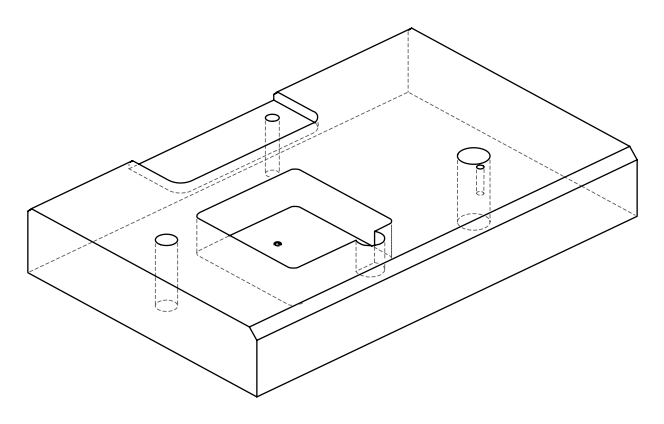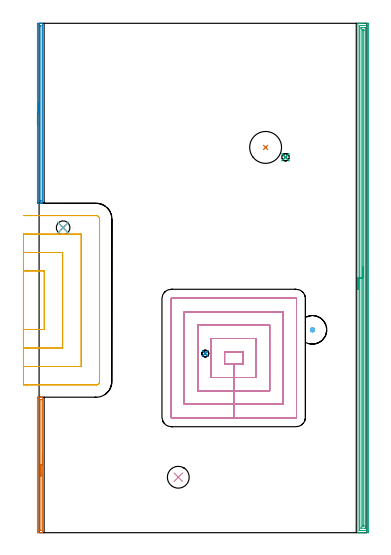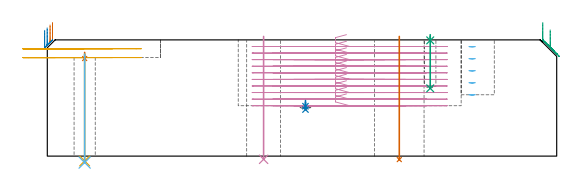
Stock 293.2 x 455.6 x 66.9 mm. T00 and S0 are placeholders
(PLAN: 15 operations, 9 tool changes, 53.6 min)
(1 AREA_MILL | FG_CHAMFER_SURFACE | UGT0205_001 | 2.11 min | 1259 mm3)
(2 AREA_MILL_1 | FG_CHAMFER_SURFACE_1 | UGT0205_001 | 2.75 min | 1661 mm3)
(3 AREA_MILL_2 | FG_CHAMFER_SURFACE_2 | UGT0205_001 | 14.77 min | 20554 mm3)
(4 MILL_RECTANGULAR_POCKET | POCKET_RECTANGULAR_STRAIGHT | NXT0201_012 | Follow Part, ap 4, ae 75% | 26.71 min | 595422 mm3)
(5 MILL_SLOT | SLOT_PARTIAL_RECTANGULAR | UGT0201_105 | Follow Part, ap 5.5, ae 75% | 5.56 min | 114197 mm3)
(6 MILL_BLIND_HOLE_FROM_SOLID_MATERIAL | STEP1POCKET | UGT0201_105 | Spiral | 0.34 min | 12938 mm3)
(7 SPOT_DRILL | STEP1HOLE_1 | NXT0321_9005460120000 | 0.03 min | 3 mm3)
(8 SPOT_DRILL_1 | STEP1POCKET_1 | NXT0321_9005460120000 | 0.04 min | 10 mm3)
(9 SPOT_DRILL_2 | STEP1POCKET_2 | NXT0321_9005460120000 | 0.03 min | 11 mm3)
(10 INDEXABLE_INSERT_DRILL_THROUGH_HOLE_FROM_SOLID | STEP1HOLE | NXT0302_010 | 0.28 min | 19900 mm3)
(11 DRILL_THROUGH_HOLE_INTO_CENTER | STEP1HOLE_1 | NXT0301_042 | 0.25 min | 2219 mm3)
(12 DRILL_TO_ENLARGE_THROUGH_HOLE | STEP1HOLE_1 | NXT0301_093 | 0.25 min | 4402 mm3)
(13 INDEXABLE_INSERT_DRILL_THROUGH_HOLE_FROM_SOLID_1 | STEP1HOLE_2 | NXT0302_028 | 0.29 min | 42627 mm3)
(14 DRILL_BLIND_HOLE_INTO_CENTER | STEP1POCKET_1 | NXT0301_032 | 0.03 min | 29 mm3)
(15 DRILL_BLIND_HOLE_INTO_CENTER_1 | STEP1POCKET_2 | NXT0301_037 | 0.12 min | 915 mm3)
(TOOL UGT0205_001 | Chamfer Mill 20 x 3 x 45 deg. | D20 FL50 Z2)
(TOOL NXT0201_012 | ENDMILL 16mm [2P460-1600-NA 1630] | D16 FL38 Z6)
(TOOL UGT0201_105 | End Mill 22 mm | D22 FL25 Z2)
(TOOL NXT0321_9005460120000 | NC Spot Drill, 142deg, 12mm, Carbide, Uncoated | D12 PA142 FL30 Z2)
(TOOL NXT0302_010 | Index. Insert Drill 19.5mm [880-D1950L25-05] | D19.5 PA176 FL98 Z2)
(TOOL NXT0301_042 | Carbide Drill 7.1mm [860.1-0710-057A1-MM 2214] | D7.1 PA140 FL85 Z2)
(TOOL NXT0301_093 | Carbide Drill 12.2mm [860.1-1220-037A1-MM 2214] | D12.2 PA140 FL60 Z2)
(TOOL NXT0302_028 | Index. Insert Drill 28.5mm [880-D2850L32-03] | D28.5 PA176 FL86 Z2)
(TOOL NXT0301_032 | Carbide Drill 6.1mm [860.1-0610-031A1-MM 2214] | D6.1 PA140 FL53 Z2)
(TOOL NXT0301_037 | Carbide Drill 6.6mm [860.1-0660-033A1-MM 2214] | D6.6 PA140 FL53 Z2)
(OP 1 AREA_MILL)
G17 G21 G94 G90
T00 M6
G54
G17 G0 G90 X3. Y70.6 S1061 M3
G43 Z76.9 H0
G94 G1 Y70.562 Z76.028 F250.
Y70.448 Z75.163
Y70.259 Z74.312
Y69.997 Z73.48
Y69.663 Z72.674
Y69.26 Z71.9
Y68.792 Z71.164
Y68.26 Z70.472
Y67.671 Z69.829
Y67.028 Z69.24
Y66.336 Z68.708
Y65.6 Z68.24
Y64.826 Z67.837
Y64.02 Z67.503
Y63.188 Z67.241
Y62.337 Z67.052
Y61.472 Z66.938
Y60.6 Z66.9
Y0.119
X2.994 Y0.01 Z66.893
X2.743 Y0. Z66.641
X1.221 Z65.12
X0.75 Z64.646
X0.515 Z64.412
X-0.134 Z63.763
X-0.369 Z63.528
X-1.017 Y0.001 Z62.877
X-1.255 Y0.003 Z62.639
X-1.49 Y0.008 Z62.404
X-1.493 Y0.084 Z62.402
X-1.499 Y0.563 Z62.401
X-1.5 Y1.049 Z62.4
Y120.233
X-1.499 Y120.637 Z62.401
X-1.493 Y121.116 Z62.402
X-1.49 Y121.192 Z62.404
X-1.017 Y121.2 Z62.877
X-0.369 Z63.528
X-0.134 Z63.763
X0.515 Z64.412
X0.75 Z64.646
X1.221 Z65.12
X2.046 Z65.945
X2.517 Z66.416
X2.744 Y121.199 Z66.643
X2.994 Y121.19 Z66.892
X3. Y121.081 Z66.9
Y60.6
X1.586 Z65.486
Y2.342
X1.584 Y2.132 Z65.484
X1.581 Y2.028 Z65.481
X1.58 Y2.01 Z65.48
X1.527 Y2.006 Z65.427
X1.43 Y2.003 Z65.33
X1.09 Y2. Z64.99
X0.75 Z64.65
X0.206 Z64.106
X0.019 Y2.003 Z63.919
X-0.053 Y2.007 Z63.847
X-0.079 Y2.011 Z63.821
X-0.081 Y2.044 Z63.819
X-0.084 Y2.127 Z63.816
X-0.086 Y2.294 Z63.814
Y2.342
Y118.858
X-0.084 Y119.068 Z63.816
X-0.081 Y119.172 Z63.819
X-0.08 Y119.19 Z63.82
X-0.026 Y119.194 Z63.874
X0.07 Y119.197 Z63.97
X0.41 Y119.2 Z64.31
X0.75 Z64.65
X1.294 Z65.194
X1.481 Y119.197 Z65.381
X1.553 Y119.193 Z65.453
X1.579 Y119.189 Z65.479
X1.581 Y119.157 Z65.481
X1.584 Y119.073 Z65.484
X1.586 Y118.906 Z65.486
Y118.858
Y60.6
Y59.728 Z65.524
Y58.864 Z65.638
Y58.012 Z65.827
Y57.18 Z66.089
Y56.374 Z66.423
Y55.6 Z66.826
Y54.864 Z67.294
Y54.172 Z67.825
Y53.529 Z68.415
Y52.94 Z69.058
Y52.409 Z69.75
Y51.94 Z70.486
Y51.537 Z71.26
Y51.203 Z72.066
Y50.941 Z72.898
Y50.752 Z73.749
Y50.638 Z74.614
Y50.6 Z75.486
G0 Z76.9
M5
M2
(OP 2 AREA_MILL_1)
G17 G21 G94 G90
T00 M6
G54
G17 G0 G90 X-1.5 Y365.1 S1061 M3
G43 Z76.9 H0
Z72.4
G94 G1 Y365.138 Z71.528 F250.
Y365.252 Z70.664
Y365.441 Z69.812
Y365.703 Z68.98
Y366.037 Z68.174
Y366.44 Z67.4
Y366.908 Z66.664
Y367.44 Z65.972
Y368.029 Z65.329
Y368.672 Z64.74
Y369.364 Z64.209
Y370.1 Z63.74
Y370.874 Z63.337
Y371.68 Z63.003
Y372.512 Z62.741
Y373.363 Z62.552
Y374.228 Z62.438
Y375.1 Z62.4
Y454.587
X-1.499 Y454.992 Z62.401
X-1.494 Y455.473 Z62.402
X-1.491 Y455.591 Z62.405
X-1.017 Y455.6 Z62.878
X-0.736 Z63.159
X-0.134 Z63.76
X0.43 Z64.326
X0.75 Z64.646
X1.313 Z65.209
X1.634 Z65.529
X2.65 Z66.55
X2.986 Y455.593 Z66.877
X2.997 Y455.591 Z66.888
X3. Y455.438 Z66.9
Y294.762
X2.997 Y294.609 Z66.888
X2.986 Y294.607 Z66.877
X2.65 Y294.6 Z66.549
X2.274 Z66.174
X1.634 Z65.529
X0.43 Z64.327
X-0.134 Z63.76
X-0.736 Z63.159
X-1.017 Y294.601 Z62.878
X-1.256 Y294.604 Z62.639
X-1.491 Y294.609 Z62.405
X-1.494 Y294.727 Z62.402
X-1.499 Y295.208 Z62.401
X-1.5 Y295.696 Z62.4
Y375.1
X-0.086 Z63.814
Y453.207
X-0.085 Y453.418 Z63.815
X-0.082 Y453.523 Z63.818
X-0.079 Y453.573 Z63.821
X-0.076 Y453.59 Z63.824
X-0.029 Y453.592 Z63.871
X0.362 Y453.599 Z64.262
X0.75 Z64.65
X1.246 Y453.598 Z65.146
X1.471 Y453.593 Z65.371
X1.575 Y453.59 Z65.475
X1.585 Y453.256 Z65.485
Y453.207
X1.586 Y296.993 Z65.486
X1.585 Y296.782 Z65.485
X1.582 Y296.677 Z65.482
X1.579 Y296.627 Z65.479
X1.576 Y296.61 Z65.476
X1.529 Y296.608 Z65.429
X1.138 Y296.601 Z65.038
X0.75 Z64.65
X0.254 Y296.602 Z64.154
X0.029 Y296.606 Z63.929
X-0.075 Y296.61 Z63.825
X-0.084 Y296.944 Z63.816
X-0.085 Y296.993 Z63.815
X-0.086 Y375.1 Z63.814
Y375.972 Z63.852
Y376.836 Z63.966
Y377.688 Z64.155
Y378.52 Z64.417
Y379.326 Z64.751
Y380.1 Z65.154
Y380.836 Z65.623
Y381.528 Z66.154
Y382.171 Z66.743
Y382.76 Z67.386
Y383.292 Z68.078
Y383.76 Z68.814
Y384.163 Z69.588
Y384.497 Z70.394
Y384.759 Z71.226
Y384.948 Z72.078
Y385.062 Z72.943
Y385.1 Z73.814
G0 Z76.9
M5
M2
(OP 3 AREA_MILL_2)
G17 G21 G94 G90
T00 M6
G54
G17 G0 G90 X285.2 Y217.8 S1061 M3
G43 Z76.9 H0
G94 G1 Y217.838 Z76.028 F250.
Y217.952 Z75.163
Y218.141 Z74.312
Y218.403 Z73.48
Y218.737 Z72.674
Y219.14 Z71.9
Y219.609 Z71.164
Y220.14 Z70.472
Y220.729 Z69.829
Y221.372 Z69.24
Y222.064 Z68.708
Y222.8 Z68.24
Y223.574 Z67.837
Y224.38 Z67.503
Y225.212 Z67.241
Y226.064 Z67.052
Y226.928 Z66.938
Y227.8 Z66.9
Y455.415
X285.203 Y455.59 Z66.889
X285.351 Y455.597 Z66.741
X285.507 Y455.6 Z66.592
X285.722 Z66.377
X286.447 Z65.648
X287.685 Z64.412
X289.074 Z63.021
X294.072 Z58.026
X294.329 Y455.596 Z57.769
X294.693 Y455.59 Z57.405
X294.697 Y455.344 Z57.402
X294.699 Y454.968 Z57.401
X294.7 Y454.589 Z57.4
Y0.632
X294.695 Y0.112 Z57.403
X294.692 Y0.01 Z57.406
X294.585 Y0. Z57.512
X288.199 Z63.896
X286.809 Z65.287
X286.447 Z65.648
X285.722 Z66.377
X285.507 Z66.592
X285.353 Y0.001 Z66.739
X285.316 Y0.002 Z66.776
X285.203 Y0.01 Z66.888
X285.2 Y0.185 Z66.9
Y227.8
X286.614 Z65.486
Y453.008
X286.615 Y453.179 Z65.485
X286.619 Y453.54 Z65.481
X286.621 Y453.578 Z65.479
X286.664 Y453.59 Z65.436
X286.773 Y453.595 Z65.327
X286.911 Y453.599 Z65.189
X293.042 Z59.058
X293.224 Y453.594 Z58.876
X293.258 Y453.59 Z58.842
X293.279 Y453.579 Z58.821
X293.281 Y453.538 Z58.819
X293.285 Y453.351 Z58.815
X293.286 Y445.44 Z58.814
Y2.592
X293.285 Y2.421 Z58.815
X293.281 Y2.06 Z58.819
X293.279 Y2.022 Z58.821
X293.236 Y2.01 Z58.864
X293.127 Y2.005 Z58.973
X292.989 Y2.001 Z59.111
X286.858 Z65.242
X286.676 Y2.006 Z65.424
X286.642 Y2.01 Z65.458
X286.621 Y2.021 Z65.479
X286.619 Y2.062 Z65.481
X286.615 Y2.249 Z65.485
X286.614 Y10.165 Z65.486
Y227.8
X288.028 Z64.072
X288.029 Y450.67 Z64.071
X288.03 Y451.39 Z64.07
X288.032 Y451.56 Z64.068
X288.035 Y451.582 Z64.065
X288.047 Y451.59 Z64.053
X288.096 Y451.595 Z64.004
X288.199 Y451.598 Z63.901
X288.869 Y451.6 Z63.231
X291.496 Z60.604
X291.701 Z60.399
X291.77 Y451.598 Z60.33
X291.824 Y451.595 Z60.276
X291.856 Y451.591 Z60.244
X291.865 Y451.562 Z60.235
X291.869 Y451.39 Z60.231
X291.871 Y451.218 Z60.229
X291.872 Y4.93 Z60.228
X291.87 Y4.21 Z60.23
X291.868 Y4.04 Z60.232
X291.865 Y4.018 Z60.235
X291.853 Y4.01 Z60.247
X291.804 Y4.005 Z60.296
X291.701 Y4.002 Z60.399
X291.031 Y4. Z61.069
X288.404 Z63.696
X288.199 Y4.001 Z63.901
X288.13 Y4.002 Z63.97
X288.076 Y4.005 Z64.024
X288.044 Y4.009 Z64.056
X288.035 Y4.038 Z64.065
X288.031 Y4.21 Z64.069
X288.029 Y4.383 Z64.071
X288.028 Y227.8 Z64.072
X289.443 Z62.657
Y449.398
X289.445 Y449.536 Z62.655
X289.448 Y449.578 Z62.652
X289.451 Y449.59 Z62.649
X289.459 Y449.593 Z62.641
X289.513 Y449.596 Z62.587
X289.95 Y449.6 Z62.15
X290.387 Y449.593 Z61.713
X290.439 Y449.59 Z61.661
X290.451 Y449.582 Z61.649
X290.453 Y449.565 Z61.647
X290.456 Y449.505 Z61.644
X290.457 Y449.448 Z61.643
Y449.084
Y6.202
X290.455 Y6.064 Z61.645
X290.452 Y6.022 Z61.648
X290.449 Y6.01 Z61.651
X290.441 Y6.007 Z61.659
X290.387 Y6.004 Z61.713
X289.95 Y6. Z62.15
X289.513 Y6.007 Z62.587
X289.461 Y6.01 Z62.639
X289.449 Y6.018 Z62.651
X289.447 Y6.035 Z62.653
X289.444 Y6.095 Z62.656
X289.443 Y6.153 Z62.657
Y6.517
Y227.8
Y228.672 Z62.695
Y229.537 Z62.809
Y230.388 Z62.998
Y231.22 Z63.26
Y232.026 Z63.594
Y232.8 Z63.997
Y233.536 Z64.466
Y234.228 Z64.997
Y234.871 Z65.586
Y235.46 Z66.229
Y235.992 Z66.922
Y236.46 Z67.657
Y236.863 Z68.431
Y237.197 Z69.237
Y237.459 Z70.069
Y237.648 Z70.921
Y237.762 Z71.786
Y237.8 Z72.657
G0 Z76.9
M5
M2
(OP 4 MILL_RECTANGULAR_POCKET)
G17 G21 G94 G90
T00 M6
G54
G17 G0 G90 X172.191 Y161.7 S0 M3
G43 Z76.9 H1
Z69.9
G94 G1 X165.9 Z68.214 F250.
Y150.8 Z65.294
X174.05 Z63.11
X182.2 F500.
Y161.7
X165.9
Y150.8
X174.05
Y138.8
X194.2
Y173.7
X153.9
Y138.8
X174.05
Y126.8
X206.2
Y185.7
X141.9
Y126.8
X174.05
Y114.8
X218.2
Y197.7
X129.9
Y114.8
X174.05
Y102.8
X229.7
G3 X230.2 Y103.3 R0.5
G1 Y209.2
G3 X229.7 Y209.7 R0.5
G1 X118.4
G3 X117.9 Y209.2 R0.5
G1 Y103.3
G3 X118.4 Y102.8 R0.5
G1 X174.05
X175.05
G0 X172.191 Y161.7 Z66.11
G1 X165.9 Z64.424 F250.
Y150.8 Z61.504
X174.05 Z59.32
X182.2 F500.
Y161.7
X165.9
Y150.8
X174.05
Y138.8
X194.2
Y173.7
X153.9
Y138.8
X174.05
Y126.8
X206.2
Y185.7
X141.9
Y126.8
X174.05
Y114.8
X218.2
Y197.7
X129.9
Y114.8
X174.05
Y102.8
X229.7
G3 X230.2 Y103.3 R0.5
G1 Y209.2
G3 X229.7 Y209.7 R0.5
G1 X118.4
G3 X117.9 Y209.2 R0.5
G1 Y103.3
G3 X118.4 Y102.8 R0.5
G1 X174.05
X175.05
G0 X172.191 Y161.7 Z62.32
G1 X165.9 Z60.634 F250.
Y150.8 Z57.714
X174.05 Z55.53
X182.2 F500.
Y161.7
X165.9
Y150.8
X174.05
Y138.8
X194.2
Y173.7
X153.9
Y138.8
X174.05
Y126.8
X206.2
Y185.7
X141.9
Y126.8
X174.05
Y114.8
X218.2
Y197.7
X129.9
Y114.8
X174.05
Y102.8
X229.7
G3 X230.2 Y103.3 R0.5
G1 Y209.2
G3 X229.7 Y209.7 R0.5
G1 X118.4
G3 X117.9 Y209.2 R0.5
G1 Y103.3
G3 X118.4 Y102.8 R0.5
G1 X174.05
X175.05
G0 X172.191 Y161.7 Z58.53
G1 X165.9 Z56.844 F250.
Y150.8 Z53.924
X174.05 Z51.74
X182.2 F500.
Y161.7
X165.9
Y150.8
X174.05
Y138.8
X194.2
Y173.7
X153.9
Y138.8
X174.05
Y126.8
X206.2
Y185.7
X141.9
Y126.8
X174.05
Y114.8
X218.2
Y197.7
X129.9
Y114.8
X174.05
Y102.8
X229.7
G3 X230.2 Y103.3 R0.5
G1 Y209.2
G3 X229.7 Y209.7 R0.5
G1 X118.4
G3 X117.9 Y209.2 R0.5
G1 Y103.3
G3 X118.4 Y102.8 R0.5
G1 X174.05
X175.05
G0 X172.191 Y161.7 Z54.74
G1 X165.9 Z53.054 F250.
Y150.8 Z50.134
X174.05 Z47.95
X182.2 F500.
Y161.7
X165.9
Y150.8
X174.05
Y138.8
X194.2
Y173.7
X153.9
Y138.8
X174.05
Y126.8
X206.2
Y185.7
X141.9
Y126.8
X174.05
Y114.8
X218.2
Y197.7
X129.9
Y114.8
X174.05
Y102.8
X229.7
G3 X230.2 Y103.3 R0.5
G1 Y209.2
G3 X229.7 Y209.7 R0.5
G1 X118.4
G3 X117.9 Y209.2 R0.5
G1 Y103.3
G3 X118.4 Y102.8 R0.5
G1 X174.05
X175.05
G0 X172.191 Y161.7 Z50.95
G1 X165.9 Z49.264 F250.
Y150.8 Z46.344
X174.05 Z44.16
X182.2 F500.
Y161.7
X165.9
Y150.8
X174.05
Y138.8
X194.2
Y173.7
X153.9
Y138.8
X174.05
Y126.8
X206.2
Y185.7
X141.9
Y126.8
X174.05
Y114.8
X218.2
Y197.7
X129.9
Y114.8
X174.05
Y102.8
X229.7
G3 X230.2 Y103.3 R0.5
G1 Y209.2
G3 X229.7 Y209.7 R0.5
G1 X118.4
G3 X117.9 Y209.2 R0.5
G1 Y103.3
G3 X118.4 Y102.8 R0.5
G1 X174.05
X175.05
G0 X172.191 Y161.7 Z47.16
G1 X165.9 Z45.474 F250.
Y150.8 Z42.554
X174.05 Z40.37
X182.2 F500.
Y161.7
X165.9
Y150.8
X174.05
Y138.8
X194.2
Y173.7
X153.9
Y138.8
X174.05
Y126.8
X206.2
Y185.7
X141.9
Y126.8
X174.05
Y114.8
X218.2
Y197.7
X129.9
Y114.8
X174.05
Y102.8
X229.7
G3 X230.2 Y103.3 R0.5
G1 Y209.2
G3 X229.7 Y209.7 R0.5
G1 X118.4
G3 X117.9 Y209.2 R0.5
G1 Y103.3
G3 X118.4 Y102.8 R0.5
G1 X174.05
X175.05
G0 X172.191 Y161.7 Z43.37
G1 X165.9 Z41.684 F250.
Y150.8 Z38.764
X174.05 Z36.58
X182.2 F500.
Y161.7
X165.9
Y150.8
X174.05
Y138.8
X194.2
Y173.7
X153.9
Y138.8
X174.05
Y126.8
X206.2
Y185.7
X141.9
Y126.8
X174.05
Y114.8
X218.2
Y197.7
X129.9
Y114.8
X174.05
Y102.8
X229.7
G3 X230.2 Y103.3 R0.5
G1 Y209.2
G3 X229.7 Y209.7 R0.5
G1 X118.4
G3 X117.9 Y209.2 R0.5
G1 Y103.3
G3 X118.4 Y102.8 R0.5
G1 X174.05
X175.05
G0 X172.191 Y161.7 Z39.58
G1 X165.9 Z37.894 F250.
Y150.8 Z34.974
X174.05 Z32.79
X182.2 F500.
Y161.7
X165.9
Y150.8
X174.05
Y138.8
X194.2
Y173.7
X153.9
Y138.8
X174.05
Y126.8
X206.2
Y185.7
X141.9
Y126.8
X174.05
Y114.8
X218.2
Y197.7
X129.9
Y114.8
X174.05
Y102.8
X229.7
G3 X230.2 Y103.3 R0.5
G1 Y209.2
G3 X229.7 Y209.7 R0.5
G1 X118.4
G3 X117.9 Y209.2 R0.5
G1 Y103.3
G3 X118.4 Y102.8 R0.5
G1 X174.05
X175.05
G0 X172.191 Y161.7 Z35.79
G1 X165.9 Z34.104 F250.
Y150.8 Z31.184
X174.05 Z29.
X182.2 F500.
Y161.7
X165.9
Y150.8
X174.05
Y138.8
X194.2
Y173.7
X153.9
Y138.8
X174.05
Y126.8
X206.2
Y185.7
X141.9
Y126.8
X174.05
Y114.8
X218.2
Y197.7
X129.9
Y114.8
X174.05
Y102.8
X229.7
G3 X230.2 Y103.3 R0.5
G1 Y209.2
G3 X229.7 Y209.7 R0.5
G1 X118.4
G3 X117.9 Y209.2 R0.5
G1 Y103.3
G3 X118.4 Y102.8 R0.5
G1 X174.05
X175.05
G0 Z76.9
M5
M2
(OP 5 MILL_SLOT)
G17 G21 G94 G90
T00 M6
G54
G17 G0 G90 X-14. Y181.7 S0 M3
G43 Z76.9 H0
Z61.8
G94 G1 X-11. F250.
X4.6 F500.
Y234.1
X-11.
X-14. F250.
Y165.2
X-11.
X21.1 F500.
Y250.6
X-11.
X-14. F250.
Y148.7
X-11.
X37.6 F500.
Y267.1
X-11.
X-14. F250.
Y132.2
X-11.
X51.1 F500.
G3 X54.1 Y135.2 R3.
G1 Y280.6
G3 X51.1 Y283.6 R3.
G1 X-11.
X-14. F250.
G0 Y181.7 Z56.7
G1 X-11.
X4.6 F500.
Y234.1
X-11.
X-14. F250.
Y165.2
X-11.
X21.1 F500.
Y250.6
X-11.
X-14. F250.
Y148.7
X-11.
X37.6 F500.
Y267.1
X-11.
X-14. F250.
Y132.2
X-11.
X51.1 F500.
G3 X54.1 Y135.2 R3.
G1 Y280.6
G3 X51.1 Y283.6 R3.
G1 X-11.
X-14. F250.
G0 Z76.9
M5
M2
(OP 6 MILL_BLIND_HOLE_FROM_SOLID_MATERIAL)
G17 G21 G94 G90
T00 M6
G54
G17 G0 G90 X244.5 Y181.4 S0 M3
G43 Z76.9 H0
Z62.98
G94 G3 X245.375 Y182.275 R0.875 F250.
X244.5 Y183.15 R0.875
X242.75 Y181.4 R1.75
X244.5 Y183.15 R-1.75
X243.625 Y182.275 R0.875
X244.5 Y181.4 R0.875
G0 Z56.06
G3 X245.375 Y182.275 R0.875
X244.5 Y183.15 R0.875
X242.75 Y181.4 R1.75
X244.5 Y183.15 R-1.75
X243.625 Y182.275 R0.875
X244.5 Y181.4 R0.875
G0 Z49.14
G3 X245.375 Y182.275 R0.875
X244.5 Y183.15 R0.875
X242.75 Y181.4 R1.75
X244.5 Y183.15 R-1.75
X243.625 Y182.275 R0.875
X244.5 Y181.4 R0.875
G0 Z42.22
G3 X245.375 Y182.275 R0.875
X244.5 Y183.15 R0.875
X242.75 Y181.4 R1.75
X244.5 Y183.15 R-1.75
X243.625 Y182.275 R0.875
X244.5 Y181.4 R0.875
G0 Z35.3
G3 X245.375 Y182.275 R0.875
X244.5 Y183.15 R0.875
X242.75 Y181.4 R1.75
X244.5 Y183.15 R-1.75
X243.625 Y182.275 R0.875
X244.5 Y181.4 R0.875
G0 Z76.9
M5
M2
(OP 7 SPOT_DRILL)
G17 G21 G94 G90
T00 M6
G54
G17 G0 G90 X21.5 Y272.8 S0 M3
G43 Z76.9 H0
G94 G81 G98 Z56.166 F250. R59.7
G80
M5
M2
(OP 8 SPOT_DRILL_1)
G17 G21 G94 G90
T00 M6
G54
G17 G0 G90 X148.6 Y160.2 S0 M3
G43 Z76.9 H0
G94 G81 G98 Z28.737 F250. R32.
G80
M5
M2
(OP 9 SPOT_DRILL_2)
G17 G21 G94 G90
T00 M6
G54
G17 G0 G90 X220.4 Y335.8 S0 M3
G43 Z76.9 H0
G94 G81 G98 Z66.616 F250. R69.9
G80
M5
M2
(OP 10 INDEXABLE_INSERT_DRILL_THROUGH_HOLE_FROM_SOLID)
G17 G21 G94 G90
T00 M6
G54
G17 G0 G90 X124.5 Y49.6 S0 M3
G43 Z76.9 H1
G94 G81 G98 Z-1.84 F250. R68.9
G80
M5
M2
(OP 11 DRILL_THROUGH_HOLE_INTO_CENTER)
G17 G21 G94 G90
T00 M6
G54
G17 G0 G90 X21.5 Y272.8 S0 M3
G43 Z76.9 H1
G94 G73 G98 Z-2.792 F250. Q6.61 R58.7
G80
M5
M2
(OP 12 DRILL_TO_ENLARGE_THROUGH_HOLE)
G17 G21 G94 G90
T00 M6
G54
G17 G0 G90 X21.5 Y272.8 S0 M3
G43 Z76.9 H1
G94 G73 G98 Z-3.72 F250. Q12.084 R58.7
G80
M5
M2
(OP 13 INDEXABLE_INSERT_DRILL_THROUGH_HOLE_FROM_SOLID_1)
G17 G21 G94 G90
T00 M6
G54
G17 G0 G90 X202.6 Y344.6 S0 M3
G43 Z76.9 H1
G94 G81 G98 Z-1.998 F250. R68.9
G80
M5
M2
(OP 14 DRILL_BLIND_HOLE_INTO_CENTER)
G17 G21 G94 G90
T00 M6
G54
G17 G0 G90 X148.6 Y160.2 S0 M3
G43 Z76.9 H1
G94 G81 G98 Z26.8 F250. R31.
G80
M5
M2
(OP 15 DRILL_BLIND_HOLE_INTO_CENTER_1)
G17 G21 G94 G90
T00 M6
G54
G17 G0 G90 X220.4 Y335.8 S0 M3
G43 Z76.9 H1
G94 G81 G98 Z39. F250. R68.9
G80
M5
M2
